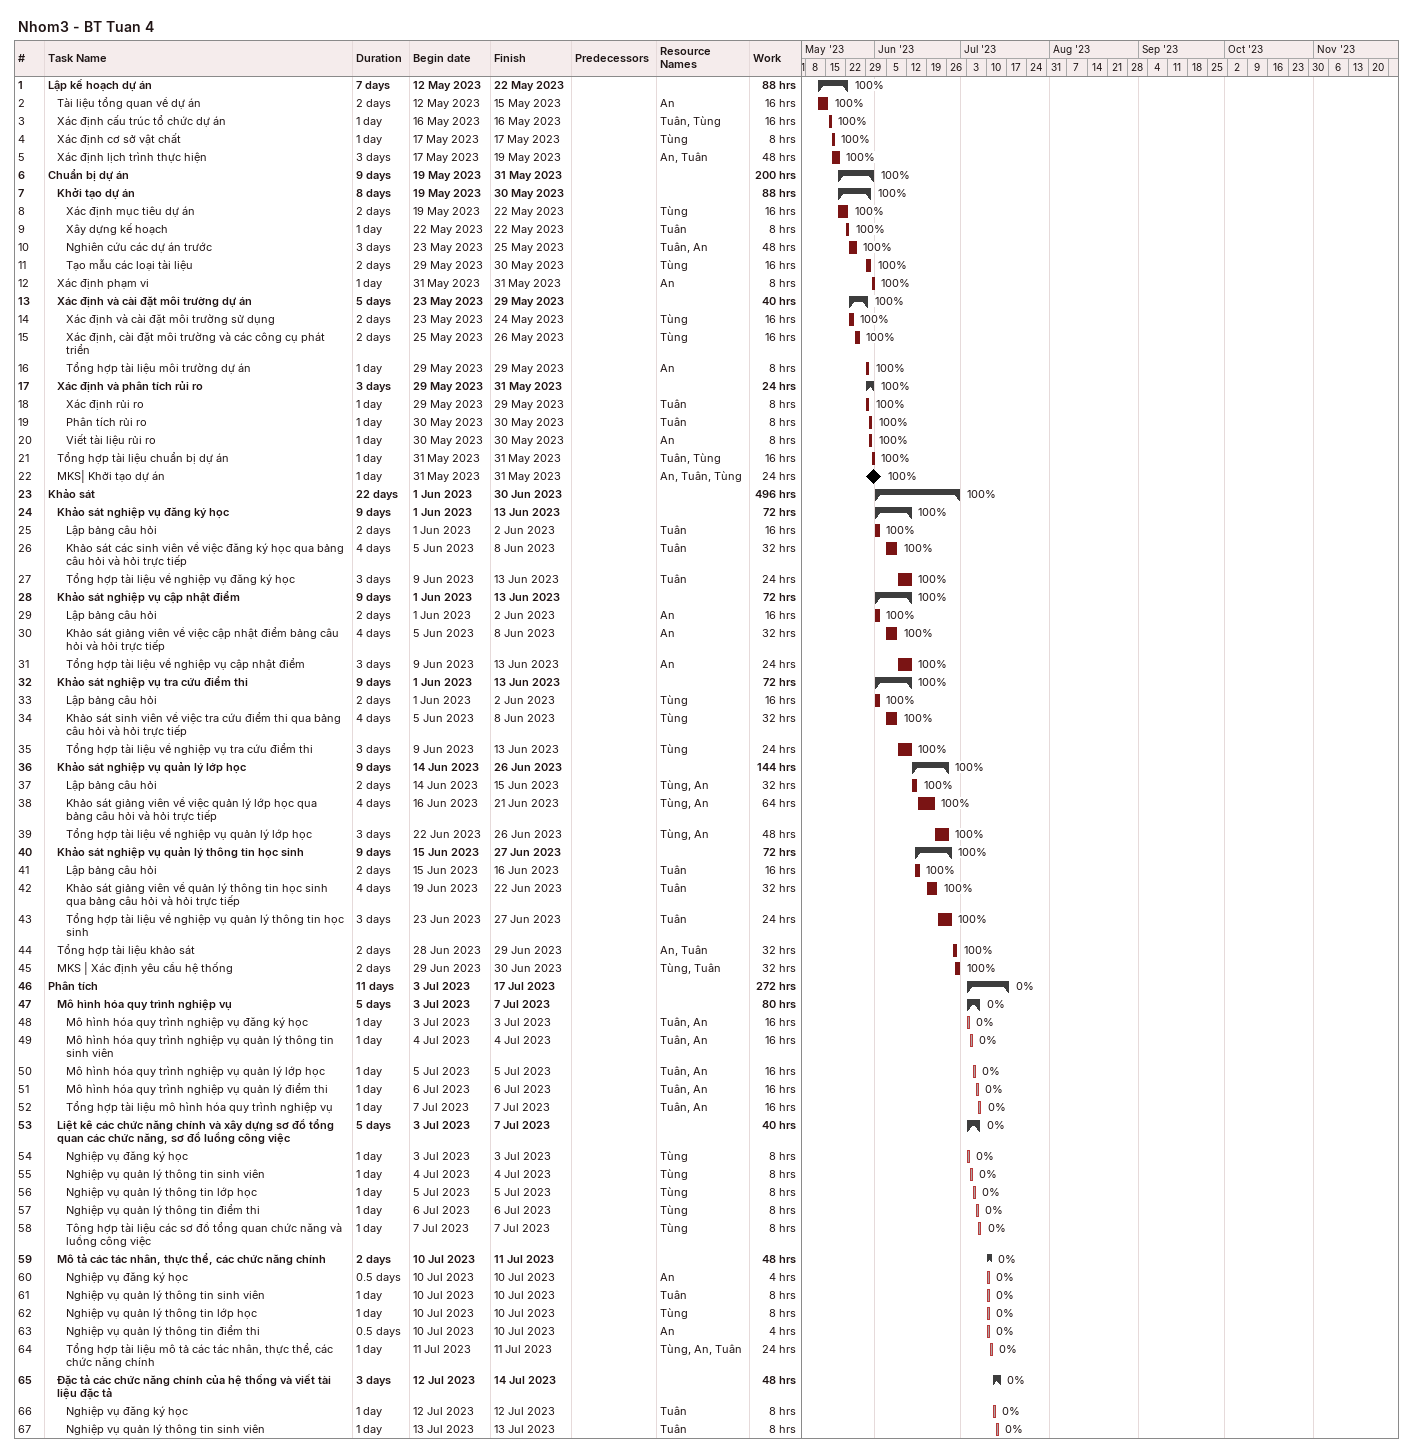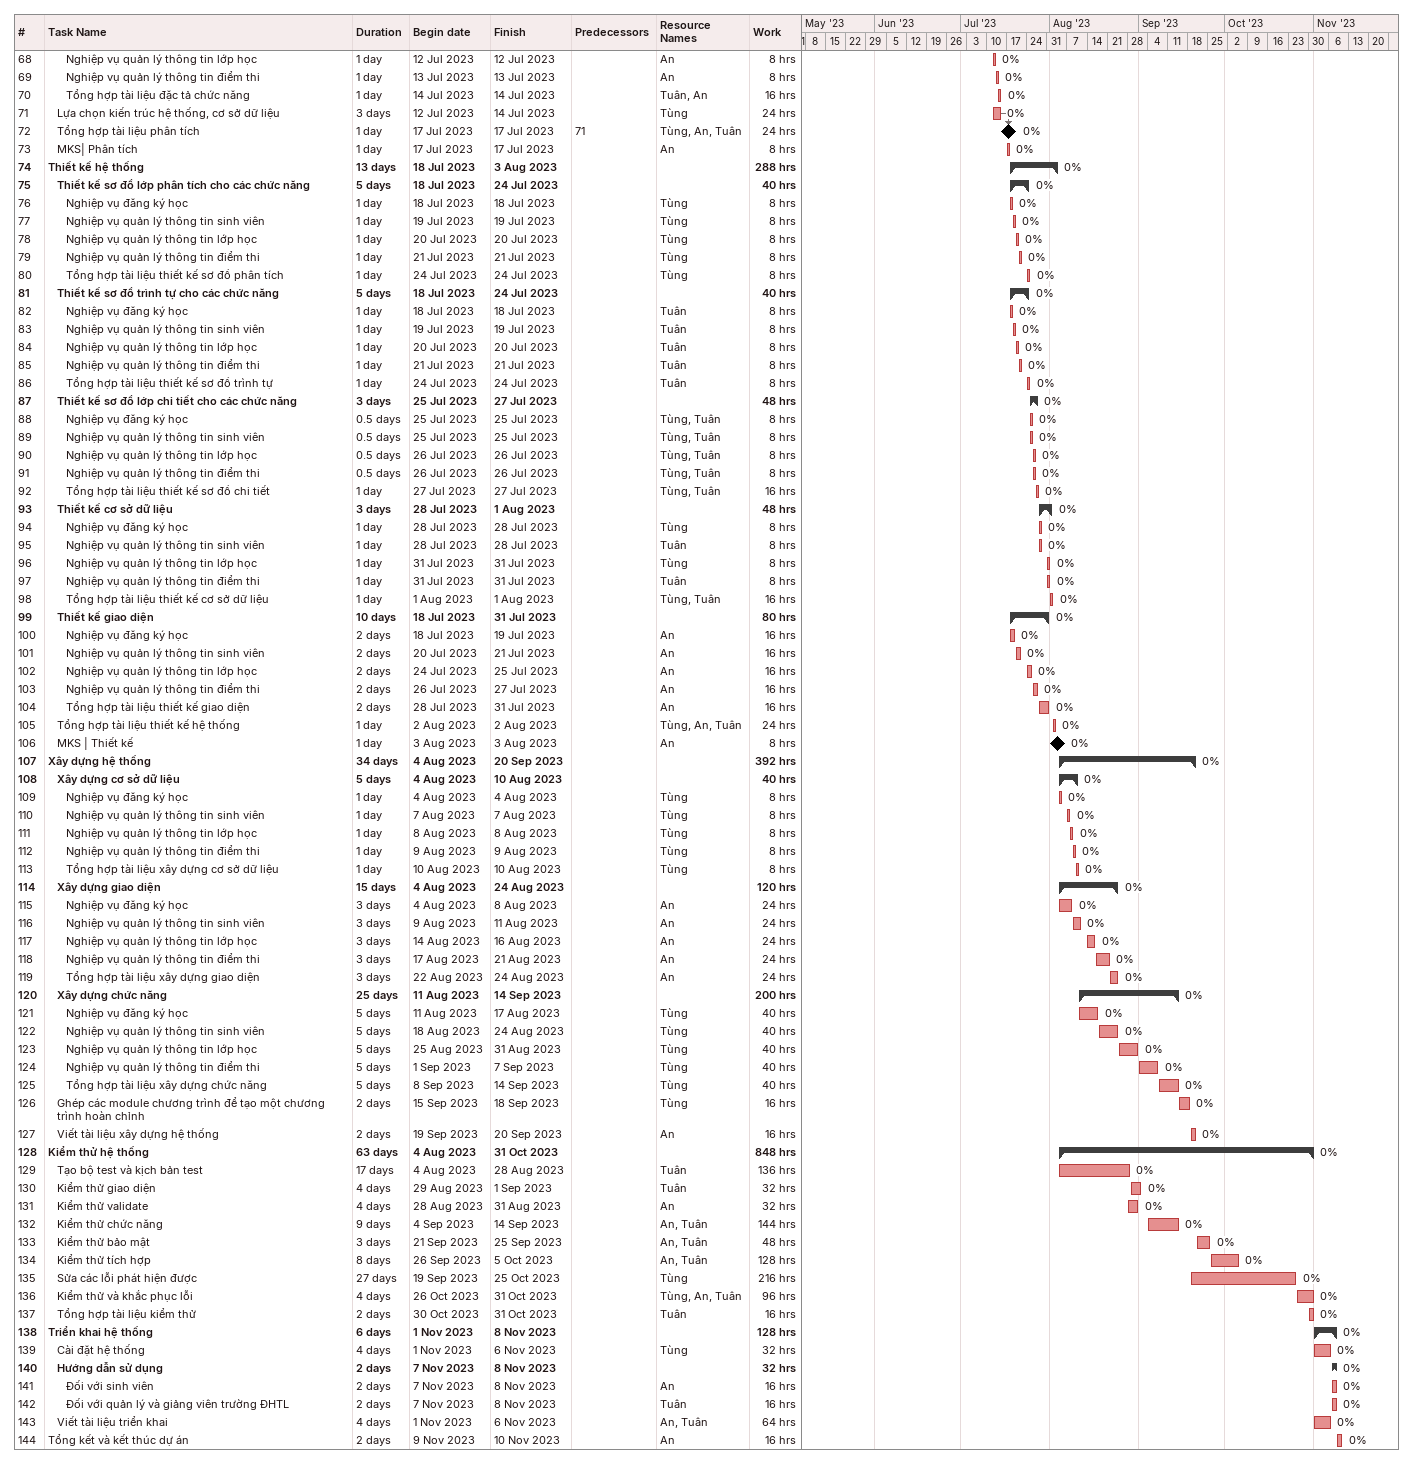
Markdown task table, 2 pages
Nhom3 - BT Tuan 4

| ID | Level | Task | Duration | Start | Finish | Predecessors | Resources | % complete | Work (h) |
|---|---|---|---|---|---|---|---|---|---|
| 1 | 1 | **Lập kế hoạch dự án** | 7d | 2023-05-12 | 2023-05-22 |  |  | 100 | 88 |
| 2 | 2 | Tài liệu tổng quan về dự án | 2d | 2023-05-12 | 2023-05-15 |  | An | 100 | 16 |
| 3 | 2 | Xác định cấu trúc tổ chức dự án | 1d | 2023-05-16 | 2023-05-16 |  | Tuân, Tùng | 100 | 16 |
| 4 | 2 | Xác định cơ sở vật chất | 1d | 2023-05-17 | 2023-05-17 |  | Tùng | 100 | 8 |
| 5 | 2 | Xác định lịch trình thực hiện | 3d | 2023-05-17 | 2023-05-19 |  | An, Tuân | 100 | 48 |
| 6 | 1 | **Chuẩn bị dự án** | 9d | 2023-05-19 | 2023-05-31 |  |  | 100 | 200 |
| 7 | 2 | **Khởi tạo dự án** | 8d | 2023-05-19 | 2023-05-30 |  |  | 100 | 88 |
| 8 | 3 | Xác định mục tiêu dự án | 2d | 2023-05-19 | 2023-05-22 |  | Tùng | 100 | 16 |
| 9 | 3 | Xây dựng kế hoạch | 1d | 2023-05-22 | 2023-05-22 |  | Tuân | 100 | 8 |
| 10 | 3 | Nghiên cứu các dự án trước | 3d | 2023-05-23 | 2023-05-25 |  | Tuân, An | 100 | 48 |
| 11 | 3 | Tạo mẫu các loại tài liệu | 2d | 2023-05-29 | 2023-05-30 |  | Tùng | 100 | 16 |
| 12 | 2 | Xác định phạm vi | 1d | 2023-05-31 | 2023-05-31 |  | An | 100 | 8 |
| 13 | 2 | **Xác định và cài đặt môi trường dự án** | 5d | 2023-05-23 | 2023-05-29 |  |  | 100 | 40 |
| 14 | 3 | Xác định và cài đặt môi trường sử dụng | 2d | 2023-05-23 | 2023-05-24 |  | Tùng | 100 | 16 |
| 15 | 3 | Xác định, cài đặt môi trường và các công cụ phát triển | 2d | 2023-05-25 | 2023-05-26 |  | Tùng | 100 | 16 |
| 16 | 3 | Tổng hợp tài liệu môi trường dự án | 1d | 2023-05-29 | 2023-05-29 |  | An | 100 | 8 |
| 17 | 2 | **Xác định và phân tích rủi ro** | 3d | 2023-05-29 | 2023-05-31 |  |  | 100 | 24 |
| 18 | 3 | Xác định rủi ro | 1d | 2023-05-29 | 2023-05-29 |  | Tuân | 100 | 8 |
| 19 | 3 | Phân tích rủi ro | 1d | 2023-05-30 | 2023-05-30 |  | Tuân | 100 | 8 |
| 20 | 3 | Viết tài liệu rủi ro | 1d | 2023-05-30 | 2023-05-30 |  | An | 100 | 8 |
| 21 | 2 | Tổng hợp tài liệu chuẩn bị dự án | 1d | 2023-05-31 | 2023-05-31 |  | Tuân, Tùng | 100 | 16 |
| 22 | 2 | MKS\| Khởi tạo dự án | 1d | 2023-05-31 | 2023-05-31 |  | An, Tuân, Tùng | 100 | 24 |
| 23 | 1 | **Khảo sát** | 22d | 2023-06-01 | 2023-06-30 |  |  | 100 | 496 |
| 24 | 2 | **Khảo sát nghiệp vụ đăng ký học** | 9d | 2023-06-01 | 2023-06-13 |  |  | 100 | 72 |
| 25 | 3 | Lập bảng câu hỏi | 2d | 2023-06-01 | 2023-06-02 |  | Tuân | 100 | 16 |
| 26 | 3 | Khảo sát các sinh viên về việc đăng ký học qua bảng câu hỏi và hỏi trực tiếp | 4d | 2023-06-05 | 2023-06-08 |  | Tuân | 100 | 32 |
| 27 | 3 | Tổng hợp tài liệu về nghiệp vụ đăng ký học | 3d | 2023-06-09 | 2023-06-13 |  | Tuân | 100 | 24 |
| 28 | 2 | **Khảo sát nghiệp vụ cập nhật điểm** | 9d | 2023-06-01 | 2023-06-13 |  |  | 100 | 72 |
| 29 | 3 | Lập bảng câu hỏi | 2d | 2023-06-01 | 2023-06-02 |  | An | 100 | 16 |
| 30 | 3 | Khảo sát giảng viên về việc cập nhật điểm bảng câu hỏi và hỏi trực tiếp | 4d | 2023-06-05 | 2023-06-08 |  | An | 100 | 32 |
| 31 | 3 | Tổng hợp tài liệu về nghiệp vụ cập nhật điểm | 3d | 2023-06-09 | 2023-06-13 |  | An | 100 | 24 |
| 32 | 2 | **Khảo sát nghiệp vụ tra cứu điểm thi** | 9d | 2023-06-01 | 2023-06-13 |  |  | 100 | 72 |
| 33 | 3 | Lập bảng câu hỏi | 2d | 2023-06-01 | 2023-06-02 |  | Tùng | 100 | 16 |
| 34 | 3 | Khảo sát sinh viên về việc tra cứu điểm thi qua bảng câu hỏi và hỏi trực tiếp | 4d | 2023-06-05 | 2023-06-08 |  | Tùng | 100 | 32 |
| 35 | 3 | Tổng hợp tài liệu về nghiệp vụ tra cứu điểm thi | 3d | 2023-06-09 | 2023-06-13 |  | Tùng | 100 | 24 |
| 36 | 2 | **Khảo sát nghiệp vụ quản lý lớp học** | 9d | 2023-06-14 | 2023-06-26 |  |  | 100 | 144 |
| 37 | 3 | Lập bảng câu hỏi | 2d | 2023-06-14 | 2023-06-15 |  | Tùng, An | 100 | 32 |
| 38 | 3 | Khảo sát giảng viên về việc quản lý lớp học qua bảng câu hỏi và hỏi trực tiếp | 4d | 2023-06-16 | 2023-06-21 |  | Tùng, An | 100 | 64 |
| 39 | 3 | Tổng hợp tài liệu về nghiệp vụ quản lý lớp học | 3d | 2023-06-22 | 2023-06-26 |  | Tùng, An | 100 | 48 |
| 40 | 2 | **Khảo sát nghiệp vụ quản lý thông tin học sinh** | 9d | 2023-06-15 | 2023-06-27 |  |  | 100 | 72 |
| 41 | 3 | Lập bảng câu hỏi | 2d | 2023-06-15 | 2023-06-16 |  | Tuân | 100 | 16 |
| 42 | 3 | Khảo sát giảng viên về quản lý thông tin học sinh qua bảng câu hỏi và hỏi trực tiếp | 4d | 2023-06-19 | 2023-06-22 |  | Tuân | 100 | 32 |
| 43 | 3 | Tổng hợp tài liệu về nghiệp vụ quản lý thông tin học sinh | 3d | 2023-06-23 | 2023-06-27 |  | Tuân | 100 | 24 |
| 44 | 2 | Tổng hợp tài liệu khảo sát | 2d | 2023-06-28 | 2023-06-29 |  | An, Tuân | 100 | 32 |
| 45 | 2 | MKS \| Xác định yêu cầu hệ thống | 2d | 2023-06-29 | 2023-06-30 |  | Tùng, Tuân | 100 | 32 |
| 46 | 1 | **Phân tích** | 11d | 2023-07-03 | 2023-07-17 |  |  | 0 | 272 |
| 47 | 2 | **Mô hình hóa quy trình nghiệp vụ** | 5d | 2023-07-03 | 2023-07-07 |  |  | 0 | 80 |
| 48 | 3 | Mô hình hóa quy trình nghiệp vụ đăng ký học | 1d | 2023-07-03 | 2023-07-03 |  | Tuân, An | 0 | 16 |
| 49 | 3 | Mô hình hóa quy trình nghiệp vụ quản lý thông tin sinh viên | 1d | 2023-07-04 | 2023-07-04 |  | Tuân, An | 0 | 16 |
| 50 | 3 | Mô hình hóa quy trình nghiệp vụ quản lý lớp học | 1d | 2023-07-05 | 2023-07-05 |  | Tuân, An | 0 | 16 |
| 51 | 3 | Mô hình hóa quy trình nghiệp vụ quản lý điểm thi | 1d | 2023-07-06 | 2023-07-06 |  | Tuân, An | 0 | 16 |
| 52 | 3 | Tổng hợp tài liệu mô hình hóa quy trình nghiệp vụ | 1d | 2023-07-07 | 2023-07-07 |  | Tuân, An | 0 | 16 |
| 53 | 2 | **Liệt kê các chức năng chính và xây dựng sơ đồ tổng quan các chức năng, sơ đồ luồng công việc** | 5d | 2023-07-03 | 2023-07-07 |  |  | 0 | 40 |
| 54 | 3 | Nghiệp vụ đăng ký học | 1d | 2023-07-03 | 2023-07-03 |  | Tùng | 0 | 8 |
| 55 | 3 | Nghiệp vụ quản lý thông tin sinh viên | 1d | 2023-07-04 | 2023-07-04 |  | Tùng | 0 | 8 |
| 56 | 3 | Nghiệp vụ quản lý thông tin lớp học | 1d | 2023-07-05 | 2023-07-05 |  | Tùng | 0 | 8 |
| 57 | 3 | Nghiệp vụ quản lý thông tin điểm thi | 1d | 2023-07-06 | 2023-07-06 |  | Tùng | 0 | 8 |
| 58 | 3 | Tông hợp tài liệu các sơ đồ tổng quan chức năng và luồng công việc | 1d | 2023-07-07 | 2023-07-07 |  | Tùng | 0 | 8 |
| 59 | 2 | **Mô tả các tác nhân, thực thể, các chức năng chính** | 2d | 2023-07-10 | 2023-07-11 |  |  | 0 | 48 |
| 60 | 3 | Nghiệp vụ đăng ký học | 0.5d | 2023-07-10 | 2023-07-10 |  | An | 0 | 4 |
| 61 | 3 | Nghiệp vụ quản lý thông tin sinh viên | 1d | 2023-07-10 | 2023-07-10 |  | Tuân | 0 | 8 |
| 62 | 3 | Nghiệp vụ quản lý thông tin lớp học | 1d | 2023-07-10 | 2023-07-10 |  | Tùng | 0 | 8 |
| 63 | 3 | Nghiệp vụ quản lý thông tin điểm thi | 0.5d | 2023-07-10 | 2023-07-10 |  | An | 0 | 4 |
| 64 | 3 | Tổng hợp tài liệu mô tả các tác nhân, thực thể, các chức năng chính | 1d | 2023-07-11 | 2023-07-11 |  | Tùng, An, Tuân | 0 | 24 |
| 65 | 2 | **Đặc tả các chức năng chính của hệ thống và viết tài liệu đặc tả** | 3d | 2023-07-12 | 2023-07-14 |  |  | 0 | 48 |
| 66 | 3 | Nghiệp vụ đăng ký học | 1d | 2023-07-12 | 2023-07-12 |  | Tuân | 0 | 8 |
| 67 | 3 | Nghiệp vụ quản lý thông tin sinh viên | 1d | 2023-07-13 | 2023-07-13 |  | Tuân | 0 | 8 |
| 68 | 3 | Nghiệp vụ quản lý thông tin lớp học | 1d | 2023-07-12 | 2023-07-12 |  | An | 0 | 8 |
| 69 | 3 | Nghiệp vụ quản lý thông tin điểm thi | 1d | 2023-07-13 | 2023-07-13 |  | An | 0 | 8 |
| 70 | 3 | Tổng hợp tài liệu đặc tả chức năng | 1d | 2023-07-14 | 2023-07-14 |  | Tuân, An | 0 | 16 |
| 71 | 2 | Lựa chọn kiến trúc hệ thống, cơ sở dữ liệu | 3d | 2023-07-12 | 2023-07-14 |  | Tùng | 0 | 24 |
| 72 | 2 | Tổng hợp tài liệu phân tích | 1d | 2023-07-17 | 2023-07-17 | 71 | Tùng, An, Tuân | 0 | 24 |
| 73 | 2 | MKS\| Phân tích | 1d | 2023-07-17 | 2023-07-17 |  | An | 0 | 8 |
| 74 | 1 | **Thiết kế hệ thống** | 13d | 2023-07-18 | 2023-08-03 |  |  | 0 | 288 |
| 75 | 2 | **Thiết kế sơ đồ lớp phân tích cho các chức năng** | 5d | 2023-07-18 | 2023-07-24 |  |  | 0 | 40 |
| 76 | 3 | Nghiệp vụ đăng ký học | 1d | 2023-07-18 | 2023-07-18 |  | Tùng | 0 | 8 |
| 77 | 3 | Nghiệp vụ quản lý thông tin sinh viên | 1d | 2023-07-19 | 2023-07-19 |  | Tùng | 0 | 8 |
| 78 | 3 | Nghiệp vụ quản lý thông tin lớp học | 1d | 2023-07-20 | 2023-07-20 |  | Tùng | 0 | 8 |
| 79 | 3 | Nghiệp vụ quản lý thông tin điểm thi | 1d | 2023-07-21 | 2023-07-21 |  | Tùng | 0 | 8 |
| 80 | 3 | Tổng hợp tài liệu thiết kế sơ đồ phân tích | 1d | 2023-07-24 | 2023-07-24 |  | Tùng | 0 | 8 |
| 81 | 2 | **Thiết kế sơ đồ trình tự cho các chức năng** | 5d | 2023-07-18 | 2023-07-24 |  |  | 0 | 40 |
| 82 | 3 | Nghiệp vụ đăng ký học | 1d | 2023-07-18 | 2023-07-18 |  | Tuân | 0 | 8 |
| 83 | 3 | Nghiệp vụ quản lý thông tin sinh viên | 1d | 2023-07-19 | 2023-07-19 |  | Tuân | 0 | 8 |
| 84 | 3 | Nghiệp vụ quản lý thông tin lớp học | 1d | 2023-07-20 | 2023-07-20 |  | Tuân | 0 | 8 |
| 85 | 3 | Nghiệp vụ quản lý thông tin điểm thi | 1d | 2023-07-21 | 2023-07-21 |  | Tuân | 0 | 8 |
| 86 | 3 | Tổng hợp tài liệu thiết kế sơ đồ trình tự | 1d | 2023-07-24 | 2023-07-24 |  | Tuân | 0 | 8 |
| 87 | 2 | **Thiết kế sơ đồ lớp chi tiết cho các chức năng** | 3d | 2023-07-25 | 2023-07-27 |  |  | 0 | 48 |
| 88 | 3 | Nghiệp vụ đăng ký học | 0.5d | 2023-07-25 | 2023-07-25 |  | Tùng, Tuân | 0 | 8 |
| 89 | 3 | Nghiệp vụ quản lý thông tin sinh viên | 0.5d | 2023-07-25 | 2023-07-25 |  | Tùng, Tuân | 0 | 8 |
| 90 | 3 | Nghiệp vụ quản lý thông tin lớp học | 0.5d | 2023-07-26 | 2023-07-26 |  | Tùng, Tuân | 0 | 8 |
| 91 | 3 | Nghiệp vụ quản lý thông tin điểm thi | 0.5d | 2023-07-26 | 2023-07-26 |  | Tùng, Tuân | 0 | 8 |
| 92 | 3 | Tổng hợp tài liệu thiết kế sơ đồ chi tiết | 1d | 2023-07-27 | 2023-07-27 |  | Tùng, Tuân | 0 | 16 |
| 93 | 2 | **Thiết kế cơ sở dữ liệu** | 3d | 2023-07-28 | 2023-08-01 |  |  | 0 | 48 |
| 94 | 3 | Nghiệp vụ đăng ký học | 1d | 2023-07-28 | 2023-07-28 |  | Tùng | 0 | 8 |
| 95 | 3 | Nghiệp vụ quản lý thông tin sinh viên | 1d | 2023-07-28 | 2023-07-28 |  | Tuân | 0 | 8 |
| 96 | 3 | Nghiệp vụ quản lý thông tin lớp học | 1d | 2023-07-31 | 2023-07-31 |  | Tùng | 0 | 8 |
| 97 | 3 | Nghiệp vụ quản lý thông tin điểm thi | 1d | 2023-07-31 | 2023-07-31 |  | Tuân | 0 | 8 |
| 98 | 3 | Tổng hợp tài liệu thiết kế cơ sở dữ liệu | 1d | 2023-08-01 | 2023-08-01 |  | Tùng, Tuân | 0 | 16 |
| 99 | 2 | **Thiết kế giao diện** | 10d | 2023-07-18 | 2023-07-31 |  |  | 0 | 80 |
| 100 | 3 | Nghiệp vụ đăng ký học | 2d | 2023-07-18 | 2023-07-19 |  | An | 0 | 16 |
| 101 | 3 | Nghiệp vụ quản lý thông tin sinh viên | 2d | 2023-07-20 | 2023-07-21 |  | An | 0 | 16 |
| 102 | 3 | Nghiệp vụ quản lý thông tin lớp học | 2d | 2023-07-24 | 2023-07-25 |  | An | 0 | 16 |
| 103 | 3 | Nghiệp vụ quản lý thông tin điểm thi | 2d | 2023-07-26 | 2023-07-27 |  | An | 0 | 16 |
| 104 | 3 | Tổng hợp tài liệu thiết kế giao diện | 2d | 2023-07-28 | 2023-07-31 |  | An | 0 | 16 |
| 105 | 2 | Tổng hợp tài liệu thiết kế hệ thống | 1d | 2023-08-02 | 2023-08-02 |  | Tùng, An, Tuân | 0 | 24 |
| 106 | 2 | MKS \| Thiết kế | 1d | 2023-08-03 | 2023-08-03 |  | An | 0 | 8 |
| 107 | 1 | **Xây dựng hệ thống** | 34d | 2023-08-04 | 2023-09-20 |  |  | 0 | 392 |
| 108 | 2 | **Xây dựng cơ sở dữ liệu** | 5d | 2023-08-04 | 2023-08-10 |  |  | 0 | 40 |
| 109 | 3 | Nghiệp vụ đăng ký học | 1d | 2023-08-04 | 2023-08-04 |  | Tùng | 0 | 8 |
| 110 | 3 | Nghiệp vụ quản lý thông tin sinh viên | 1d | 2023-08-07 | 2023-08-07 |  | Tùng | 0 | 8 |
| 111 | 3 | Nghiệp vụ quản lý thông tin lớp học | 1d | 2023-08-08 | 2023-08-08 |  | Tùng | 0 | 8 |
| 112 | 3 | Nghiệp vụ quản lý thông tin điểm thi | 1d | 2023-08-09 | 2023-08-09 |  | Tùng | 0 | 8 |
| 113 | 3 | Tổng hợp tài liệu xây dựng cơ sở dữ liệu | 1d | 2023-08-10 | 2023-08-10 |  | Tùng | 0 | 8 |
| 114 | 2 | **Xây dựng giao diện** | 15d | 2023-08-04 | 2023-08-24 |  |  | 0 | 120 |
| 115 | 3 | Nghiệp vụ đăng ký học | 3d | 2023-08-04 | 2023-08-08 |  | An | 0 | 24 |
| 116 | 3 | Nghiệp vụ quản lý thông tin sinh viên | 3d | 2023-08-09 | 2023-08-11 |  | An | 0 | 24 |
| 117 | 3 | Nghiệp vụ quản lý thông tin lớp học | 3d | 2023-08-14 | 2023-08-16 |  | An | 0 | 24 |
| 118 | 3 | Nghiệp vụ quản lý thông tin điểm thi | 3d | 2023-08-17 | 2023-08-21 |  | An | 0 | 24 |
| 119 | 3 | Tổng hợp tài liệu xây dựng giao diện | 3d | 2023-08-22 | 2023-08-24 |  | An | 0 | 24 |
| 120 | 2 | **Xây dựng chức năng** | 25d | 2023-08-11 | 2023-09-14 |  |  | 0 | 200 |
| 121 | 3 | Nghiệp vụ đăng ký học | 5d | 2023-08-11 | 2023-08-17 |  | Tùng | 0 | 40 |
| 122 | 3 | Nghiệp vụ quản lý thông tin sinh viên | 5d | 2023-08-18 | 2023-08-24 |  | Tùng | 0 | 40 |
| 123 | 3 | Nghiệp vụ quản lý thông tin lớp học | 5d | 2023-08-25 | 2023-08-31 |  | Tùng | 0 | 40 |
| 124 | 3 | Nghiệp vụ quản lý thông tin điểm thi | 5d | 2023-09-01 | 2023-09-07 |  | Tùng | 0 | 40 |
| 125 | 3 | Tổng hợp tài liệu xây dựng chức năng | 5d | 2023-09-08 | 2023-09-14 |  | Tùng | 0 | 40 |
| 126 | 2 | Ghép các module chương trình để tạo một chương trình hoàn chỉnh | 2d | 2023-09-15 | 2023-09-18 |  | Tùng | 0 | 16 |
| 127 | 2 | Viết tài liệu xây dựng hệ thống | 2d | 2023-09-19 | 2023-09-20 |  | An | 0 | 16 |
| 128 | 1 | **Kiểm thử hệ thống** | 63d | 2023-08-04 | 2023-10-31 |  |  | 0 | 848 |
| 129 | 2 | Tạo bộ test và kịch bản test | 17d | 2023-08-04 | 2023-08-28 |  | Tuân | 0 | 136 |
| 130 | 2 | Kiểm thử giao diện | 4d | 2023-08-29 | 2023-09-01 |  | Tuân | 0 | 32 |
| 131 | 2 | Kiểm thử validate | 4d | 2023-08-28 | 2023-08-31 |  | An | 0 | 32 |
| 132 | 2 | Kiểm thử chức năng | 9d | 2023-09-04 | 2023-09-14 |  | An, Tuân | 0 | 144 |
| 133 | 2 | Kiểm thử bảo mật | 3d | 2023-09-21 | 2023-09-25 |  | An, Tuân | 0 | 48 |
| 134 | 2 | Kiểm thử tích hợp | 8d | 2023-09-26 | 2023-10-05 |  | An, Tuân | 0 | 128 |
| 135 | 2 | Sửa các lỗi phát hiện được | 27d | 2023-09-19 | 2023-10-25 |  | Tùng | 0 | 216 |
| 136 | 2 | Kiểm thử và khắc phục lỗi | 4d | 2023-10-26 | 2023-10-31 |  | Tùng, An, Tuân | 0 | 96 |
| 137 | 2 | Tổng hợp tài liệu kiểm thử | 2d | 2023-10-30 | 2023-10-31 |  | Tuân | 0 | 16 |
| 138 | 1 | **Triển khai hệ thống** | 6d | 2023-11-01 | 2023-11-08 |  |  | 0 | 128 |
| 139 | 2 | Cài đặt hệ thống | 4d | 2023-11-01 | 2023-11-06 |  | Tùng | 0 | 32 |
| 140 | 2 | **Hướng dẫn sử dụng** | 2d | 2023-11-07 | 2023-11-08 |  |  | 0 | 32 |
| 141 | 3 | Đối với sinh viên | 2d | 2023-11-07 | 2023-11-08 |  | An | 0 | 16 |
| 142 | 3 | Đối với quản lý và giảng viên trường ĐHTL | 2d | 2023-11-07 | 2023-11-08 |  | Tuân | 0 | 16 |
| 143 | 2 | Viết tài liệu triển khai | 4d | 2023-11-01 | 2023-11-06 |  | An, Tuân | 0 | 64 |
| 144 | 1 | Tổng kết và kết thúc dự án | 2d | 2023-11-09 | 2023-11-10 |  | An | 0 | 16 |
